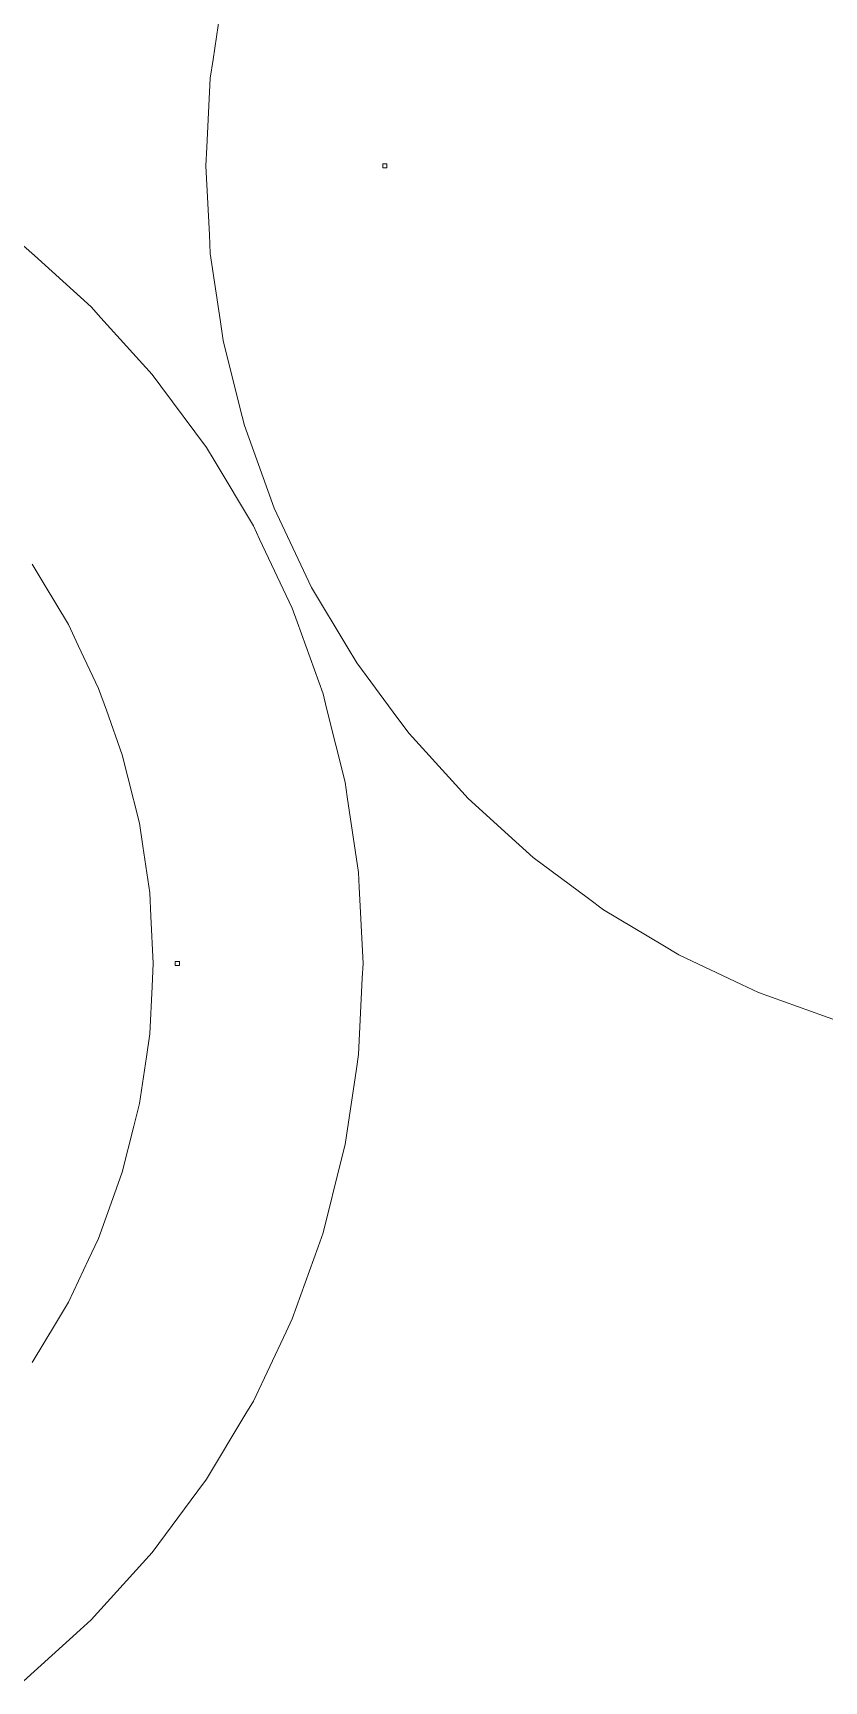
# Model space of a CAD drawing. Header units: centimetres. Extents: x -214 to 137, y -175 to 4.
# Drawn here: x 59.02 to 70.19, y -145.72 to -122.47 of the extents above; entities that cross this region are included whole.
import ezdxf

# ---------------------------------------------------------------- set-up
doc = ezdxf.new("R2010")
doc.units = ezdxf.units.CM
doc.header["$MEASUREMENT"] = 0
doc.layers.add('layer 1', color=7, linetype='Continuous')

msp = doc.modelspace()

# ---------------------------------------------------------------- linework, layer by layer
at = {"layer": 'layer 1', "color": 5, "lineweight": 9}
for points in [[(61.70807, -121.87944), (61.70807, -121.87944), (61.56517, -122.84281), (61.56517, -122.84281)], [(61.56517, -122.84281), (61.56517, -122.84281), (61.52626, -123.10515), (61.52626, -123.10515)], [(61.52626, -123.10515), (61.52626, -123.10515), (61.47848, -124.07789), (61.47848, -124.07789)], [(61.47848, -124.07789), (61.47848, -124.07789), (61.46546, -124.34278), (61.46546, -124.34278)], [(61.46546, -124.34278), (61.46546, -124.34278), (61.51325, -125.31552), (61.51325, -125.31552)], [(64.01937, -124.3142), (64.01937, -124.3142), (63.96222, -124.3142), (63.96222, -124.3142)], [(63.96222, -124.3142), (63.96222, -124.3142), (63.96222, -124.37135), (63.96222, -124.37135)], [(63.96222, -124.37135), (63.96222, -124.37135), (64.01937, -124.37135), (64.01937, -124.37135)], [(64.01937, -124.37135), (64.01937, -124.37135), (64.01937, -124.3142), (64.01937, -124.3142)], [(61.51325, -125.31552), (61.51325, -125.31552), (61.52627, -125.58041), (61.52627, -125.58041)], [(59.04515, -125.60944), (59.04515, -125.60944), (58.89185, -125.4705), (58.89185, -125.4705)], [(61.52627, -125.58041), (61.52627, -125.58041), (61.66917, -126.54378), (61.66917, -126.54378)], [(59.84446, -126.3339), (59.84446, -126.3339), (59.04515, -125.60944), (59.04515, -125.60944)], [(59.9834, -126.4872), (59.9834, -126.4872), (59.84446, -126.3339), (59.84446, -126.3339)], [(60.70785, -127.28652), (60.70785, -127.28652), (59.9834, -126.4872), (59.9834, -126.4872)], [(61.66917, -126.54378), (61.66917, -126.54378), (61.70808, -126.80611), (61.70808, -126.80611)], [(61.70808, -126.80611), (61.70808, -126.80611), (61.94472, -127.75084), (61.94472, -127.75084)], [(60.8311, -127.4527), (60.8311, -127.4527), (60.70785, -127.28652), (60.70785, -127.28652)], [(61.47371, -128.31918), (61.47371, -128.31918), (60.8311, -127.4527), (60.8311, -127.4527)], [(61.94472, -127.75084), (61.94472, -127.75084), (62.00916, -128.0081), (62.00916, -128.0081)], [(62.00916, -128.0081), (62.00916, -128.0081), (62.33726, -128.92508), (62.33726, -128.92508)], [(61.58007, -128.49663), (61.58007, -128.49663), (61.47371, -128.31918), (61.47371, -128.31918)], [(62.13466, -129.42192), (62.13466, -129.42192), (61.58007, -128.49663), (61.58007, -128.49663)], [(62.33726, -128.92508), (62.33726, -128.92508), (62.42661, -129.17479), (62.42661, -129.17479)], [(62.42661, -129.17479), (62.42661, -129.17479), (62.84301, -130.05519), (62.84301, -130.05519)], [(62.22312, -129.60895), (62.22312, -129.60895), (62.13466, -129.42192), (62.13466, -129.42192)], [(62.68435, -130.58415), (62.68435, -130.58415), (62.22312, -129.60895), (62.22312, -129.60895)], [(59.01297, -129.96337), (59.01297, -129.96337), (59.18107, -130.24383), (59.18107, -130.24383)], [(62.84301, -130.05519), (62.84301, -130.05519), (62.95641, -130.29494), (62.95641, -130.29494)], [(59.18107, -130.24383), (59.18107, -130.24383), (59.52462, -130.81701), (59.52462, -130.81701)], [(62.95641, -130.29494), (62.95641, -130.29494), (63.45709, -131.13029), (63.45709, -131.13029)], [(62.75405, -130.77895), (62.75405, -130.77895), (62.68435, -130.58415), (62.68435, -130.58415)], [(59.52462, -130.81701), (59.52462, -130.81701), (59.66441, -131.11258), (59.66441, -131.11258)], [(63.11747, -131.79465), (63.11747, -131.79465), (62.75405, -130.77895), (62.75405, -130.77895)], [(59.66441, -131.11258), (59.66441, -131.11258), (59.95013, -131.71668), (59.95013, -131.71668)], [(63.45709, -131.13029), (63.45709, -131.13029), (63.59344, -131.35777), (63.59344, -131.35777)], [(63.59344, -131.35777), (63.59344, -131.35777), (64.1736, -132.14002), (64.1736, -132.14002)], [(59.95013, -131.71668), (59.95013, -131.71668), (60.06028, -132.02454), (60.06028, -132.02454)], [(63.16774, -131.99534), (63.16774, -131.99534), (63.11747, -131.79465), (63.11747, -131.79465)], [(60.06028, -132.02454), (60.06028, -132.02454), (60.28541, -132.65374), (60.28541, -132.65374)], [(63.42986, -133.04178), (63.42986, -133.04178), (63.16774, -131.99534), (63.16774, -131.99534)], [(64.1736, -132.14002), (64.1736, -132.14002), (64.33158, -132.35304), (64.33158, -132.35304)], [(64.33158, -132.35304), (64.33158, -132.35304), (64.98562, -133.07465), (64.98562, -133.07465)], [(60.28541, -132.65374), (60.28541, -132.65374), (60.36485, -132.97091), (60.36485, -132.97091)], [(60.36485, -132.97091), (60.36485, -132.97091), (60.52722, -133.61914), (60.52722, -133.61914)], [(63.46021, -133.24643), (63.46021, -133.24643), (63.42986, -133.04178), (63.42986, -133.04178)], [(63.61849, -134.31353), (63.61849, -134.31353), (63.46021, -133.24643), (63.46021, -133.24643)], [(64.98562, -133.07465), (64.98562, -133.07465), (65.16372, -133.27116), (65.16372, -133.27116)], [(65.16372, -133.27116), (65.16372, -133.27116), (65.88535, -133.92521), (65.88535, -133.92521)], [(60.52722, -133.61914), (60.52722, -133.61914), (60.5752, -133.94258), (60.5752, -133.94258)], [(60.5752, -133.94258), (60.5752, -133.94258), (60.67325, -134.6036), (60.67325, -134.6036)], [(65.88535, -133.92521), (65.88535, -133.92521), (66.08186, -134.10331), (66.08186, -134.10331)], [(66.08186, -134.10331), (66.08186, -134.10331), (66.8641, -134.68346), (66.8641, -134.68346)], [(63.62864, -134.52017), (63.62864, -134.52017), (63.61849, -134.31353), (63.61849, -134.31353)], [(60.67325, -134.6036), (60.67325, -134.6036), (60.68929, -134.93017), (60.68929, -134.93017)], [(63.68157, -135.59764), (63.68157, -135.59764), (63.62864, -134.52017), (63.62864, -134.52017)], [(66.8641, -134.68346), (66.8641, -134.68346), (67.07712, -134.84145), (67.07712, -134.84145)], [(67.07712, -134.84145), (67.07712, -134.84145), (67.91248, -135.34213), (67.91248, -135.34213)], [(60.68929, -134.93017), (60.68929, -134.93017), (60.72208, -135.59763), (60.72208, -135.59763)], [(67.91248, -135.34213), (67.91248, -135.34213), (68.13996, -135.47848), (68.13996, -135.47848)], [(61.08997, -135.56901), (61.08997, -135.56901), (61.03282, -135.56901), (61.03282, -135.56901)], [(61.03282, -135.56901), (61.03282, -135.56901), (61.03282, -135.62616), (61.03282, -135.62616)], [(61.08997, -135.62616), (61.08997, -135.62616), (61.08997, -135.56901), (61.08997, -135.56901)], [(68.13996, -135.47848), (68.13996, -135.47848), (69.02035, -135.89488), (69.02035, -135.89488)], [(60.72208, -135.59763), (60.72208, -135.59763), (60.70603, -135.9242), (60.70603, -135.9242)], [(61.03282, -135.62616), (61.03282, -135.62616), (61.08997, -135.62616), (61.08997, -135.62616)], [(63.61848, -136.88175), (63.61848, -136.88175), (63.67142, -135.80428), (63.67142, -135.80428)], [(63.67142, -135.80428), (63.67142, -135.80428), (63.68157, -135.59764), (63.68157, -135.59764)], [(60.70603, -135.9242), (60.70603, -135.9242), (60.67324, -136.59166), (60.67324, -136.59166)], [(69.02035, -135.89488), (69.02035, -135.89488), (69.2601, -136.00827), (69.2601, -136.00827)], [(69.2601, -136.00827), (69.2601, -136.00827), (70.17708, -136.33637), (70.17708, -136.33637)], [(70.17708, -136.33637), (70.17708, -136.33637), (70.42679, -136.42572), (70.42679, -136.42572)], [(60.67324, -136.59166), (60.67324, -136.59166), (60.62526, -136.91509), (60.62526, -136.91509)], [(60.62526, -136.91509), (60.62526, -136.91509), (60.52721, -137.57611), (60.52721, -137.57611)], [(63.58813, -137.0864), (63.58813, -137.0864), (63.61848, -136.88175), (63.61848, -136.88175)], [(63.42983, -138.15349), (63.42983, -138.15349), (63.58813, -137.0864), (63.58813, -137.0864)], [(60.52721, -137.57611), (60.52721, -137.57611), (60.44776, -137.89328), (60.44776, -137.89328)], [(60.44776, -137.89328), (60.44776, -137.89328), (60.28538, -138.54151), (60.28538, -138.54151)], [(63.11744, -139.40061), (63.11744, -139.40061), (63.37956, -138.35418), (63.37956, -138.35418)], [(63.37956, -138.35418), (63.37956, -138.35418), (63.42983, -138.15349), (63.42983, -138.15349)], [(60.28538, -138.54151), (60.28538, -138.54151), (60.17523, -138.84937), (60.17523, -138.84937)], [(60.17523, -138.84937), (60.17523, -138.84937), (59.9501, -139.47856), (59.9501, -139.47856)], [(59.9501, -139.47856), (59.9501, -139.47856), (59.8103, -139.77414), (59.8103, -139.77414)], [(63.04774, -139.59541), (63.04774, -139.59541), (63.11744, -139.40061), (63.11744, -139.40061)], [(59.8103, -139.77414), (59.8103, -139.77414), (59.52458, -140.37824), (59.52458, -140.37824)], [(62.68431, -140.61112), (62.68431, -140.61112), (63.04774, -139.59541), (63.04774, -139.59541)], [(59.52458, -140.37824), (59.52458, -140.37824), (59.35648, -140.65869), (59.35648, -140.65869)], [(59.35648, -140.65869), (59.35648, -140.65869), (59.01293, -141.23187), (59.01293, -141.23187)], [(62.59586, -140.79815), (62.59586, -140.79815), (62.68431, -140.61112), (62.68431, -140.61112)], [(62.13462, -141.77333), (62.13462, -141.77333), (62.59586, -140.79815), (62.59586, -140.79815)], [(62.02826, -141.95079), (62.02826, -141.95079), (62.13462, -141.77333), (62.13462, -141.77333)], [(61.47366, -142.87608), (61.47366, -142.87608), (62.02826, -141.95079), (62.02826, -141.95079)], [(61.35041, -143.04226), (61.35041, -143.04226), (61.47366, -142.87608), (61.47366, -142.87608)], [(60.70778, -143.90873), (60.70778, -143.90873), (61.35041, -143.04226), (61.35041, -143.04226)], [(60.56885, -144.06203), (60.56885, -144.06203), (60.70778, -143.90873), (60.70778, -143.90873)], [(59.84439, -144.86134), (59.84439, -144.86134), (60.56885, -144.06203), (60.56885, -144.06203)], [(59.6911, -145.00028), (59.6911, -145.00028), (59.84439, -144.86134), (59.84439, -144.86134)], [(58.89178, -145.72473), (58.89178, -145.72473), (59.6911, -145.00028), (59.6911, -145.00028)]]:
    msp.add_open_spline(points, degree=3, dxfattribs=at)

doc.saveas('drawing.dxf')
